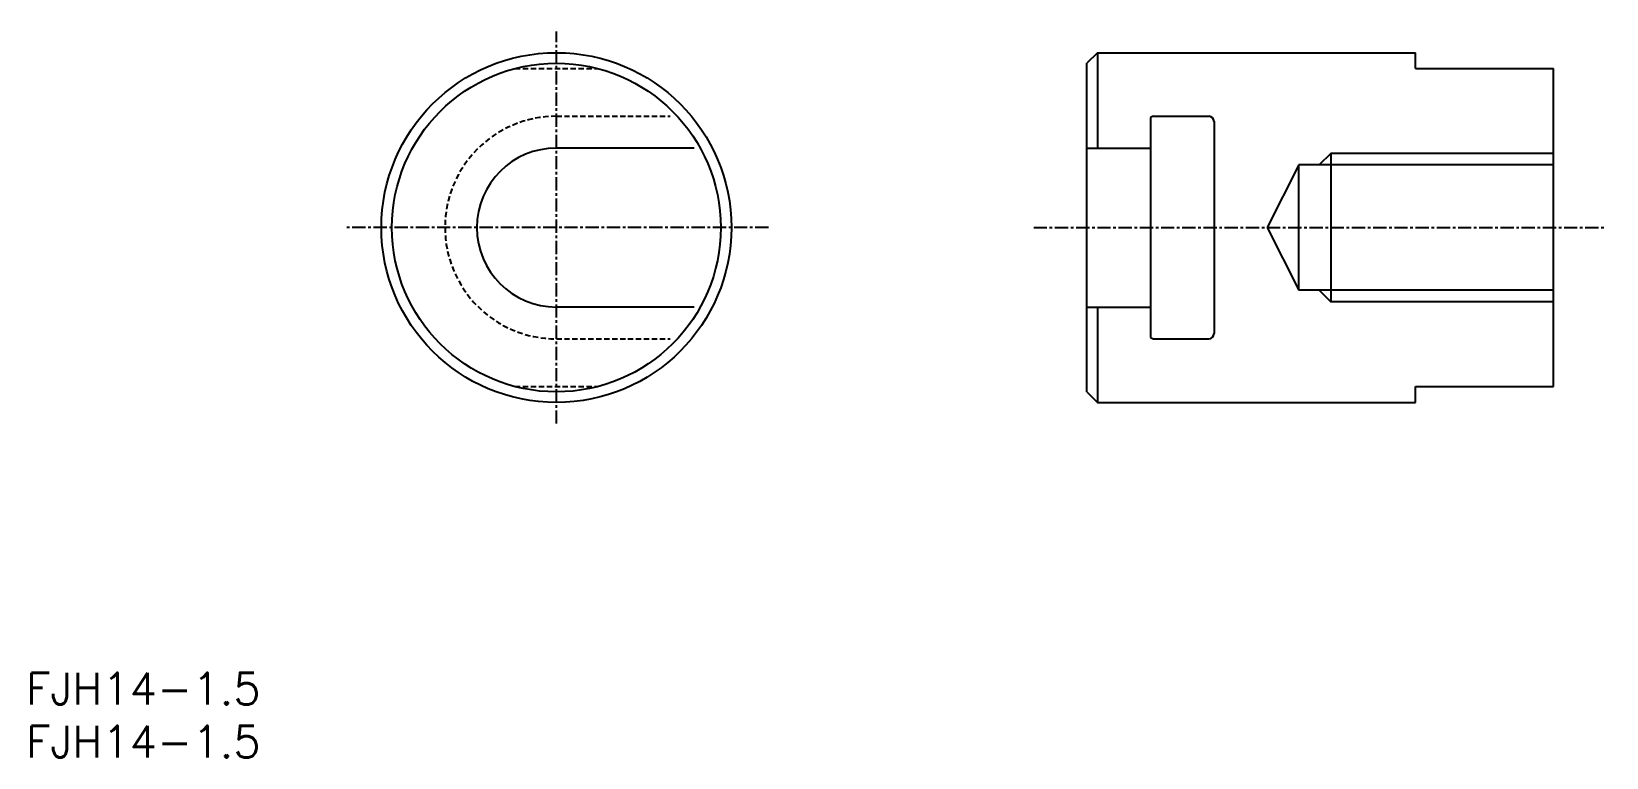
# Model space of a CAD drawing. Extents: x 1 to 149, y 0 to 68.
import ezdxf

# ---------------------------------------------------------------- set-up
doc = ezdxf.new("R2010")
doc.units = 0
doc.linetypes.add('CENTER', pattern=[2, 1.25, -0.25, 0.25, -0.25])
doc.linetypes.add('DASHED', pattern=[0.75, 0.5, -0.25])
doc.layers.get('0').update_dxf_attribs({"linetype": 'CONTINUOUS'})
doc.layers.add('CENTER', color=1, linetype='CENTER')
doc.styles.get("Standard").update_dxf_attribs({"font": 'txt.shx'})

# ---------------------------------------------------------------- blocks, each defined once
blk = doc.blocks.new('*U15')
at = {"color": 7, "linetype": 'CONTINUOUS'}
blk.add_text('FJH14-1.5', height=3, dxfattribs=at).set_placement((0, 0))
blk = doc.blocks.new('*U16')
at = {"color": 7, "linetype": 'CONTINUOUS'}
blk.add_text('FJH14-1.5', height=3, dxfattribs=at).set_placement((0, 5))

msp = doc.modelspace()

# ---------------------------------------------------------------- linework, layer by layer
at = {"color": 7, "linetype": 'CONTINUOUS'}
for p, q in [((101, 66.5), (100, 65.5)), ((100, 34.5), (100, 65.5)), ((101, 66.5), (131, 66.5)), ((101, 66.5), (101, 57.5)), ((131, 65), (131, 66.5)), ((131, 65), (144, 65)), ((144, 35), (144, 65)), ((106, 60.2), (106, 39.8)), ((106.3, 60.5), (111.5, 60.5)), ((112, 60), (112, 40)), ((62.99, 57.5), (50, 57.5)), ((100, 57.5), (106, 57.5)), ((120, 55.92), (117, 50)), ((120, 44.08), (120, 55.92)), ((144, 55.92), (120, 55.92)), ((117, 50), (120, 44.08)), ((144, 44.08), (120, 44.08)), ((62.99, 42.5), (50, 42.5)), ((100, 42.5), (106, 42.5)), ((101, 42.5), (101, 33.5)), ((106.3, 39.5), (111.5, 39.5)), ((100, 34.5), (101, 33.5)), ((131, 33.5), (131, 35)), ((131, 35), (144, 35)), ((101, 33.5), (131, 33.5))]:
    msp.add_line(p, q, dxfattribs=at)
at = {"color": 3, "linetype": 'DASHED'}
for p, q in [((46.09, 65), (53.91, 65)), ((50, 60.5), (60.71, 60.5)), ((50, 39.5), (60.71, 39.5)), ((46.09, 35), (53.91, 35))]:
    msp.add_line(p, q, dxfattribs=at)
at = {"color": 3, "linetype": 'CONTINUOUS'}
for p, q in [((123, 57), (121.92, 55.92)), ((144, 57), (123, 57)), ((123, 57), (123, 43)), ((121.92, 44.08), (123, 43)), ((144, 43), (123, 43))]:
    msp.add_line(p, q, dxfattribs=at)
at = {"color": 7, "linetype": 'CONTINUOUS'}
for radius in [16.5, 15.5]:
    msp.add_circle((50, 50), radius, dxfattribs=at)
at = {"color": 3, "linetype": 'DASHED'}
msp.add_arc((50, 50), 10.5, 90, 270, dxfattribs=at)
at = {"color": 7, "linetype": 'CONTINUOUS'}
for centre, radius, start, end in [((106.3, 60.2), 0.3, 90, 180), ((111.5, 60), 0.5, 0, 90), ((50, 50), 7.5, 90, 270), ((106.3, 39.8), 0.3, 180, 270), ((111.5, 40), 0.5, 270, 0)]:
    msp.add_arc(centre, radius, start, end, dxfattribs=at)
at = {"layer": 'CENTER', "color": 1, "linetype": 'CENTER'}
for p, q in [((50, 31.5), (50, 68.5)), ((70, 50), (30, 50)), ((95, 50), (149, 50))]:
    msp.add_line(p, q, dxfattribs=at)

# ---------------------------------------------------------------- block references
at = {"color": 7, "linetype": 'CONTINUOUS'}
for name in ['*U16', '*U15']:
    msp.add_blockref(name, (0, 0), dxfattribs=at)

doc.saveas('drawing.dxf')
